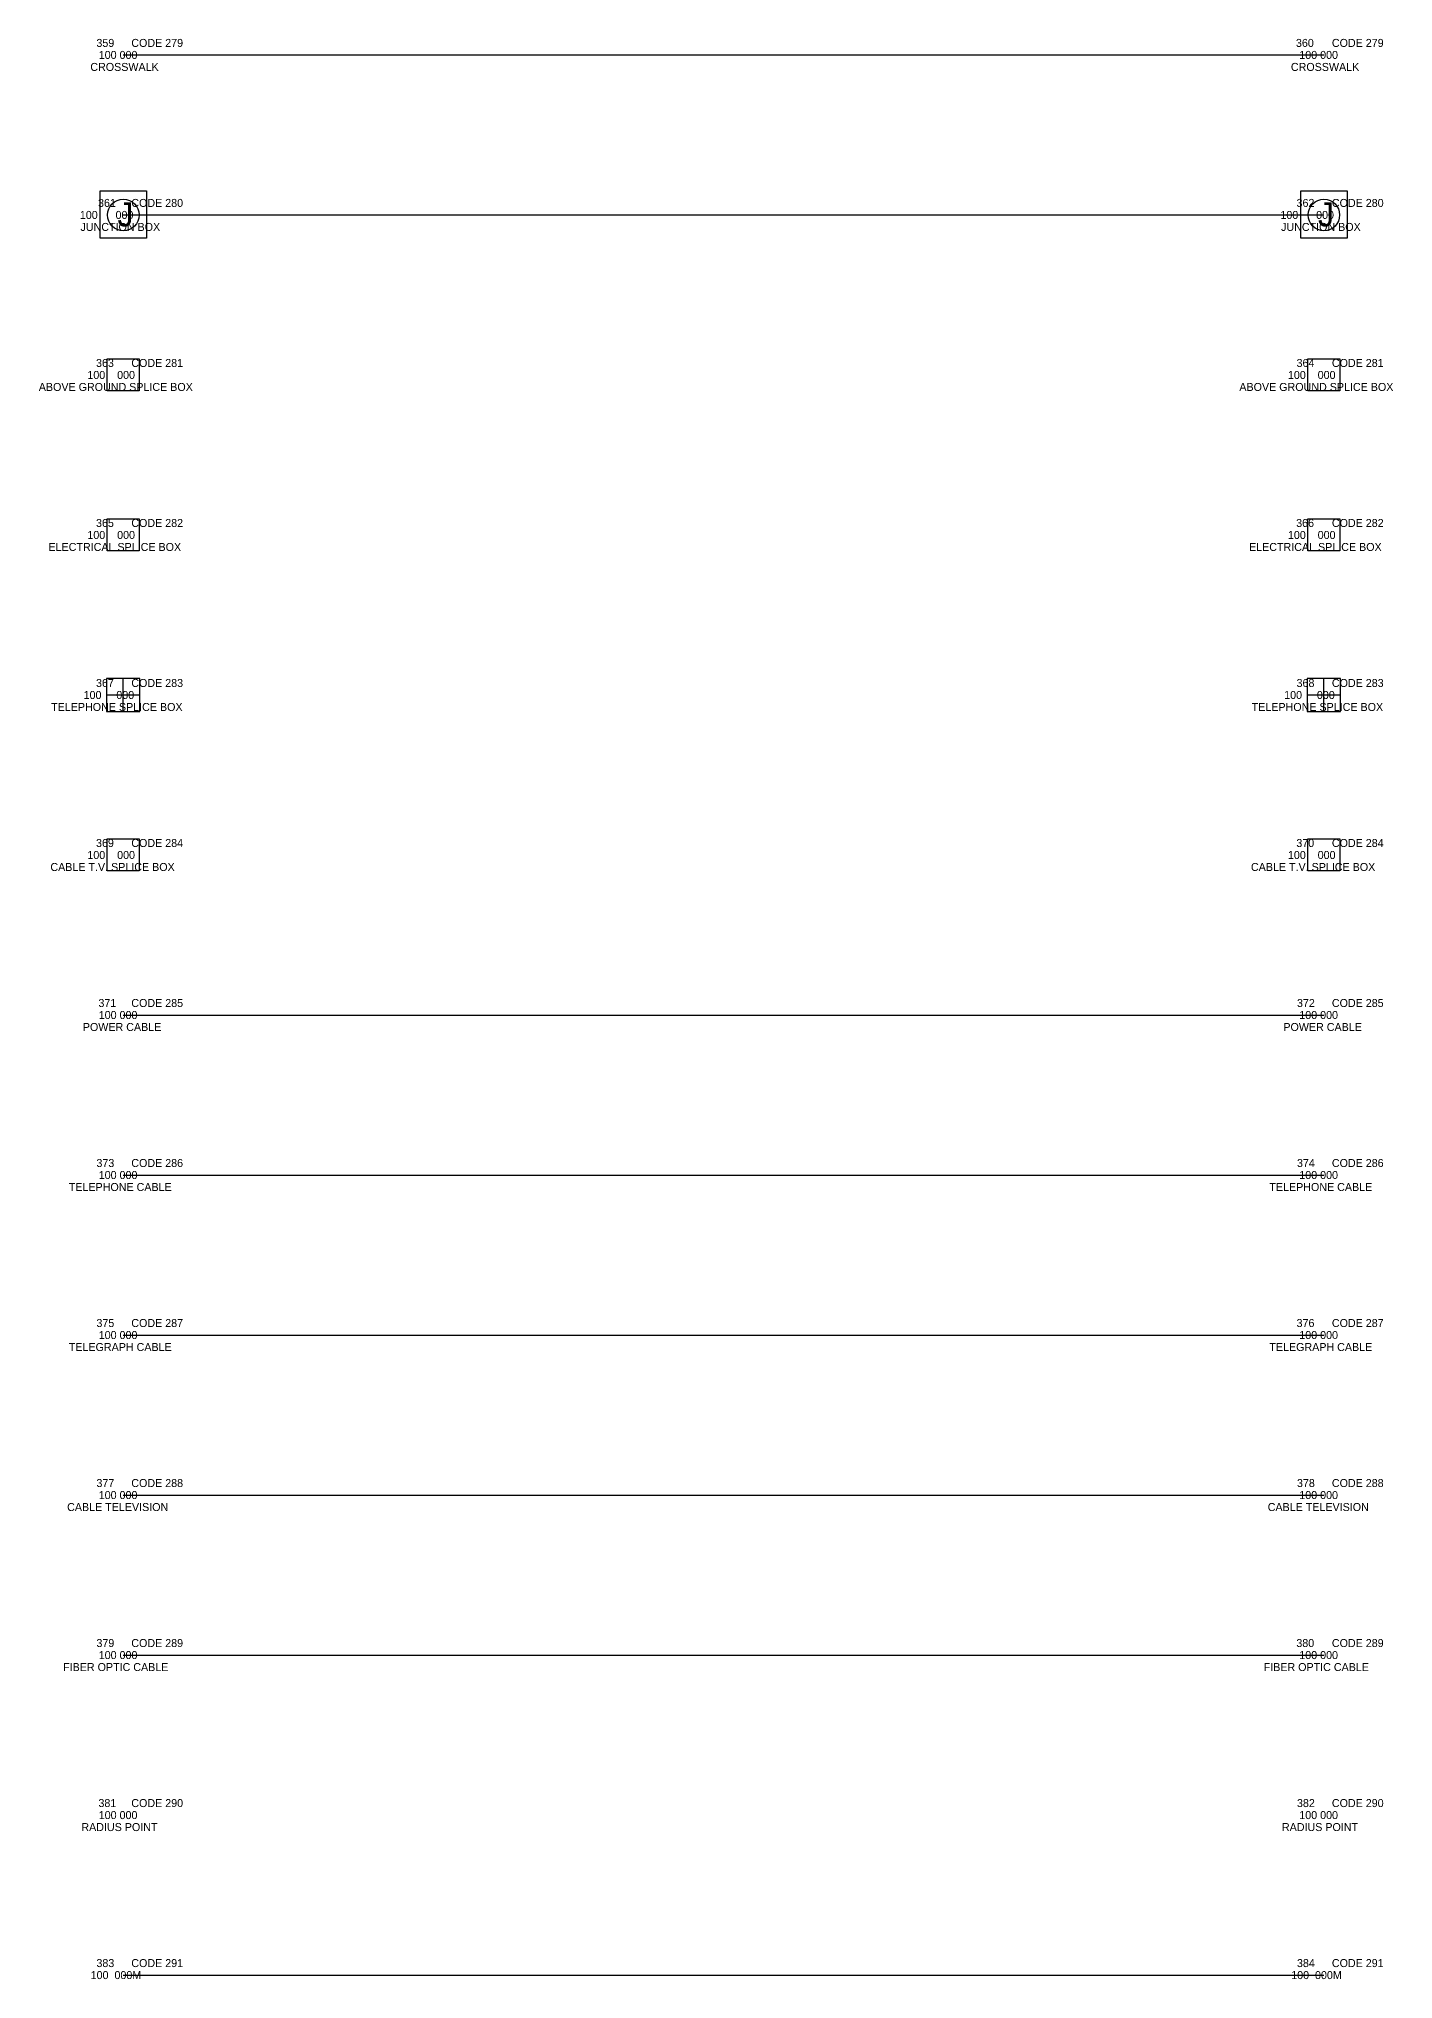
# Model space of a CAD drawing. Extents: x -12 to 6123, y -3 to 1005.
# Drawn here: x 1039.4 to 1208.7, y 239.5 to 482 of the extents above; entities that cross this region are included whole.
import ezdxf

# ---------------------------------------------------------------- set-up
doc = ezdxf.new("R2010")
doc.units = 0
for name, color, linetype in [('Topo_Control Points', 7, 'Continuous'), ('Topo_Field Comments', 7, 'Continuous'), ('Topo_PMK Solid Line', 7, 'Continuous'), ('Topo_Point Descriptions', 7, 'Continuous'), ('Topo_Point Elevations', 7, 'Continuous'), ('Topo_Point Numbers', 7, 'Continuous'), ('Topo_Sidewalk', 7, 'Continuous'), ('Topo_Utilities', 7, 'Continuous'), ('Utilities_EX_Underground CableTV', 7, 'Continuous'), ('Utilities_EX_Underground Electric', 7, 'Continuous'), ('Utilities_EX_Underground Fiber Optic', 7, 'Continuous'), ('Utilities_EX_Underground Telephone', 7, 'Continuous')]:
    doc.layers.add(name, color=color, linetype=linetype)

msp = doc.modelspace()

# ---------------------------------------------------------------- linework, layer by layer
at = {"layer": 'Topo_Control Points'}
for p, q in [((1050, 260), (1050, 260)), ((1200, 260), (1200, 260))]:
    msp.add_line(p, q, dxfattribs=at)
at = {"layer": 'Topo_PMK Solid Line'}
for p, q in [((1050, 480), (1050, 480)), ((1050, 480), (1200, 480)), ((1200, 480), (1200, 480))]:
    msp.add_line(p, q, dxfattribs=at)
at = {"layer": 'Topo_Sidewalk'}
for p, q in [((1050, 240), (1050, 240)), ((1050, 240), (1200, 240)), ((1200, 240), (1200, 240))]:
    msp.add_line(p, q, dxfattribs=at)
at = {"layer": 'Topo_Utilities'}
msp.add_line((1050, 460), (1200, 460), dxfattribs=at)
for points in [[(1047.11, 457.1), (1047.11, 463.01), (1052.9, 463.01), (1052.9, 457.1)], [(1197.11, 457.1), (1197.11, 463.01), (1202.9, 463.01), (1202.9, 457.1)], [(1048, 438), (1048, 442), (1052, 442), (1052, 438)], [(1198, 438), (1198, 442), (1202, 442), (1202, 438)], [(1048, 418), (1048, 422), (1052, 422), (1052, 418)], [(1198, 418), (1198, 422), (1202, 422), (1202, 418)], [(1048, 378), (1048, 382), (1052, 382), (1052, 378)], [(1198, 378), (1198, 382), (1202, 382), (1202, 378)]]:
    msp.add_lwpolyline(points, close=True, dxfattribs=at)
for points in [[(1047.92, 397.92), (1052.08, 397.92), (1052.08, 402.08), (1047.92, 402.08), (1047.92, 397.92), (1050, 397.92), (1050, 400), (1050, 402.08), (1047.92, 402.08), (1047.92, 400), (1050, 400), (1052.08, 400)], [(1197.92, 397.92), (1202.08, 397.92), (1202.08, 402.08), (1197.92, 402.08), (1197.92, 397.92), (1200, 397.92), (1200, 400), (1200, 402.08), (1197.92, 402.08), (1197.92, 400), (1200, 400), (1202.08, 400)]]:
    msp.add_lwpolyline(points, dxfattribs=at)
for centre in [(1050, 460), (1200, 460)]:
    msp.add_circle(centre, 1.97, dxfattribs=at)
at = {"layer": 'Utilities_EX_Underground CableTV'}
for p, q in [((1050, 300), (1050, 300)), ((1050, 300), (1200, 300)), ((1200, 300), (1200, 300))]:
    msp.add_line(p, q, dxfattribs=at)
at = {"layer": 'Utilities_EX_Underground Electric'}
for p, q in [((1050, 360), (1050, 360)), ((1050, 360), (1200, 360)), ((1200, 360), (1200, 360))]:
    msp.add_line(p, q, dxfattribs=at)
at = {"layer": 'Utilities_EX_Underground Fiber Optic'}
for p, q in [((1050, 280), (1050, 280)), ((1050, 280), (1200, 280)), ((1200, 280), (1200, 280))]:
    msp.add_line(p, q, dxfattribs=at)
at = {"layer": 'Utilities_EX_Underground Telephone'}
for p, q in [((1050, 340), (1050, 340)), ((1050, 340), (1200, 340)), ((1200, 340), (1200, 340)), ((1050, 320), (1050, 320)), ((1050, 320), (1200, 320)), ((1200, 320), (1200, 320))]:
    msp.add_line(p, q, dxfattribs=at)

# ---------------------------------------------------------------- texts
at = {"layer": 'Topo_Field Comments'}
for s, p in [('CODE 279', (1051, 481)), ('CODE 279', (1201, 481)), ('CODE 280', (1051, 461)), ('CODE 280', (1201, 461)), ('CODE 281', (1051, 441)), ('CODE 281', (1201, 441)), ('CODE 282', (1051, 421)), ('CODE 282', (1201, 421)), ('CODE 283', (1051, 401)), ('CODE 283', (1201, 401)), ('CODE 284', (1051, 381)), ('CODE 284', (1201, 381)), ('CODE 285', (1051, 361)), ('CODE 285', (1201, 361)), ('CODE 286', (1051, 341)), ('CODE 286', (1201, 341)), ('CODE 287', (1051, 321)), ('CODE 287', (1201, 321)), ('CODE 288', (1051, 301)), ('CODE 288', (1201, 301)), ('CODE 289', (1051, 281)), ('CODE 289', (1201, 281)), ('CODE 290', (1051, 261)), ('CODE 290', (1201, 261)), ('CODE 291', (1051, 241)), ('CODE 291', (1201, 241))]:
    msp.add_text(s, height=1, dxfattribs=at).set_placement(p)
at = {"layer": 'Topo_Point Descriptions'}
for s, p in [('CROSSWALK', (1045.88, 478)), ('CROSSWALK', (1195.88, 478)), ('JUNCTION BOX', (1044.65, 458)), ('JUNCTION BOX', (1194.65, 458)), ('ABOVE GROUND SPLICE BOX', (1039.44, 438)), ('ABOVE GROUND SPLICE BOX', (1189.44, 438)), ('ELECTRICAL SPLICE BOX', (1040.65, 418)), ('ELECTRICAL SPLICE BOX', (1190.65, 418)), ('TELEPHONE SPLICE BOX', (1040.98, 398)), ('TELEPHONE SPLICE BOX', (1190.98, 398)), ('CABLE T.V. SPLICE BOX', (1040.89, 378)), ('CABLE T.V. SPLICE BOX', (1190.89, 378)), ('POWER CABLE', (1044.94, 358)), ('POWER CABLE', (1194.94, 358)), ('TELEPHONE CABLE', (1043.19, 338)), ('TELEPHONE CABLE', (1193.19, 338)), ('TELEGRAPH CABLE', (1043.19, 318)), ('TELEGRAPH CABLE', (1193.19, 318)), ('CABLE TELEVISION', (1042.98, 298)), ('CABLE TELEVISION', (1192.98, 298)), ('FIBER OPTIC CABLE', (1042.48, 278)), ('FIBER OPTIC CABLE', (1192.48, 278)), ('RADIUS POINT', (1044.76, 258)), ('RADIUS POINT', (1194.76, 258))]:
    msp.add_text(s, height=1, dxfattribs=at).set_placement(p)
at = {"layer": 'Topo_Point Elevations'}
for s, p in [('100 000', (1046.93, 479.5)), ('100 000', (1196.93, 479.5)), ('100      000', (1044.57, 459.5)), ('100      000', (1194.57, 459.5)), ('100    000', (1045.51, 439.5)), ('100    000', (1195.51, 439.5)), ('100    000', (1045.51, 419.5)), ('100    000', (1195.51, 419.5)), ('100     000', (1045.04, 399.5)), ('100     000', (1195.04, 399.5)), ('100    000', (1045.51, 379.5)), ('100    000', (1195.51, 379.5)), ('100 000', (1046.93, 359.5)), ('100 000', (1196.93, 359.5)), ('100 000', (1046.93, 339.5)), ('100 000', (1196.93, 339.5)), ('100 000', (1046.93, 319.5)), ('100 000', (1196.93, 319.5)), ('100 000', (1046.93, 299.5)), ('100 000', (1196.93, 299.5)), ('100 000', (1046.93, 279.5)), ('100 000', (1196.93, 279.5)), ('100 000', (1046.93, 259.5)), ('100 000', (1196.93, 259.5)), ('100  000M', (1045.92, 239.5)), ('100  000M', (1195.92, 239.5))]:
    msp.add_text(s, height=1, dxfattribs=at).set_placement(p)
at = {"layer": 'Topo_Point Numbers'}
for s, p in [('359', (1046.64, 481)), ('360', (1196.51, 481)), ('361', (1046.84, 461)), ('362', (1196.59, 461)), ('363', (1046.59, 441)), ('364', (1196.59, 441)), ('365', (1046.59, 421)), ('366', (1196.54, 421)), ('367', (1046.59, 401)), ('368', (1196.59, 401)), ('369', (1046.59, 381)), ('370', (1196.56, 381)), ('371', (1046.89, 361)), ('372', (1196.64, 361)), ('373', (1046.64, 341)), ('374', (1196.64, 341)), ('375', (1046.64, 321)), ('376', (1196.59, 321)), ('377', (1046.64, 301)), ('378', (1196.64, 301)), ('379', (1046.64, 281)), ('380', (1196.56, 281)), ('381', (1046.89, 261)), ('382', (1196.64, 261)), ('383', (1046.64, 241)), ('384', (1196.64, 241))]:
    msp.add_text(s, height=1, dxfattribs=at).set_placement(p)
at = {"layer": 'Topo_Utilities'}
for p in [(1049.27, 458.56), (1199.27, 458.56)]:
    msp.add_text('J', height=3, dxfattribs=at).set_placement(p)

doc.saveas('drawing.dxf')
